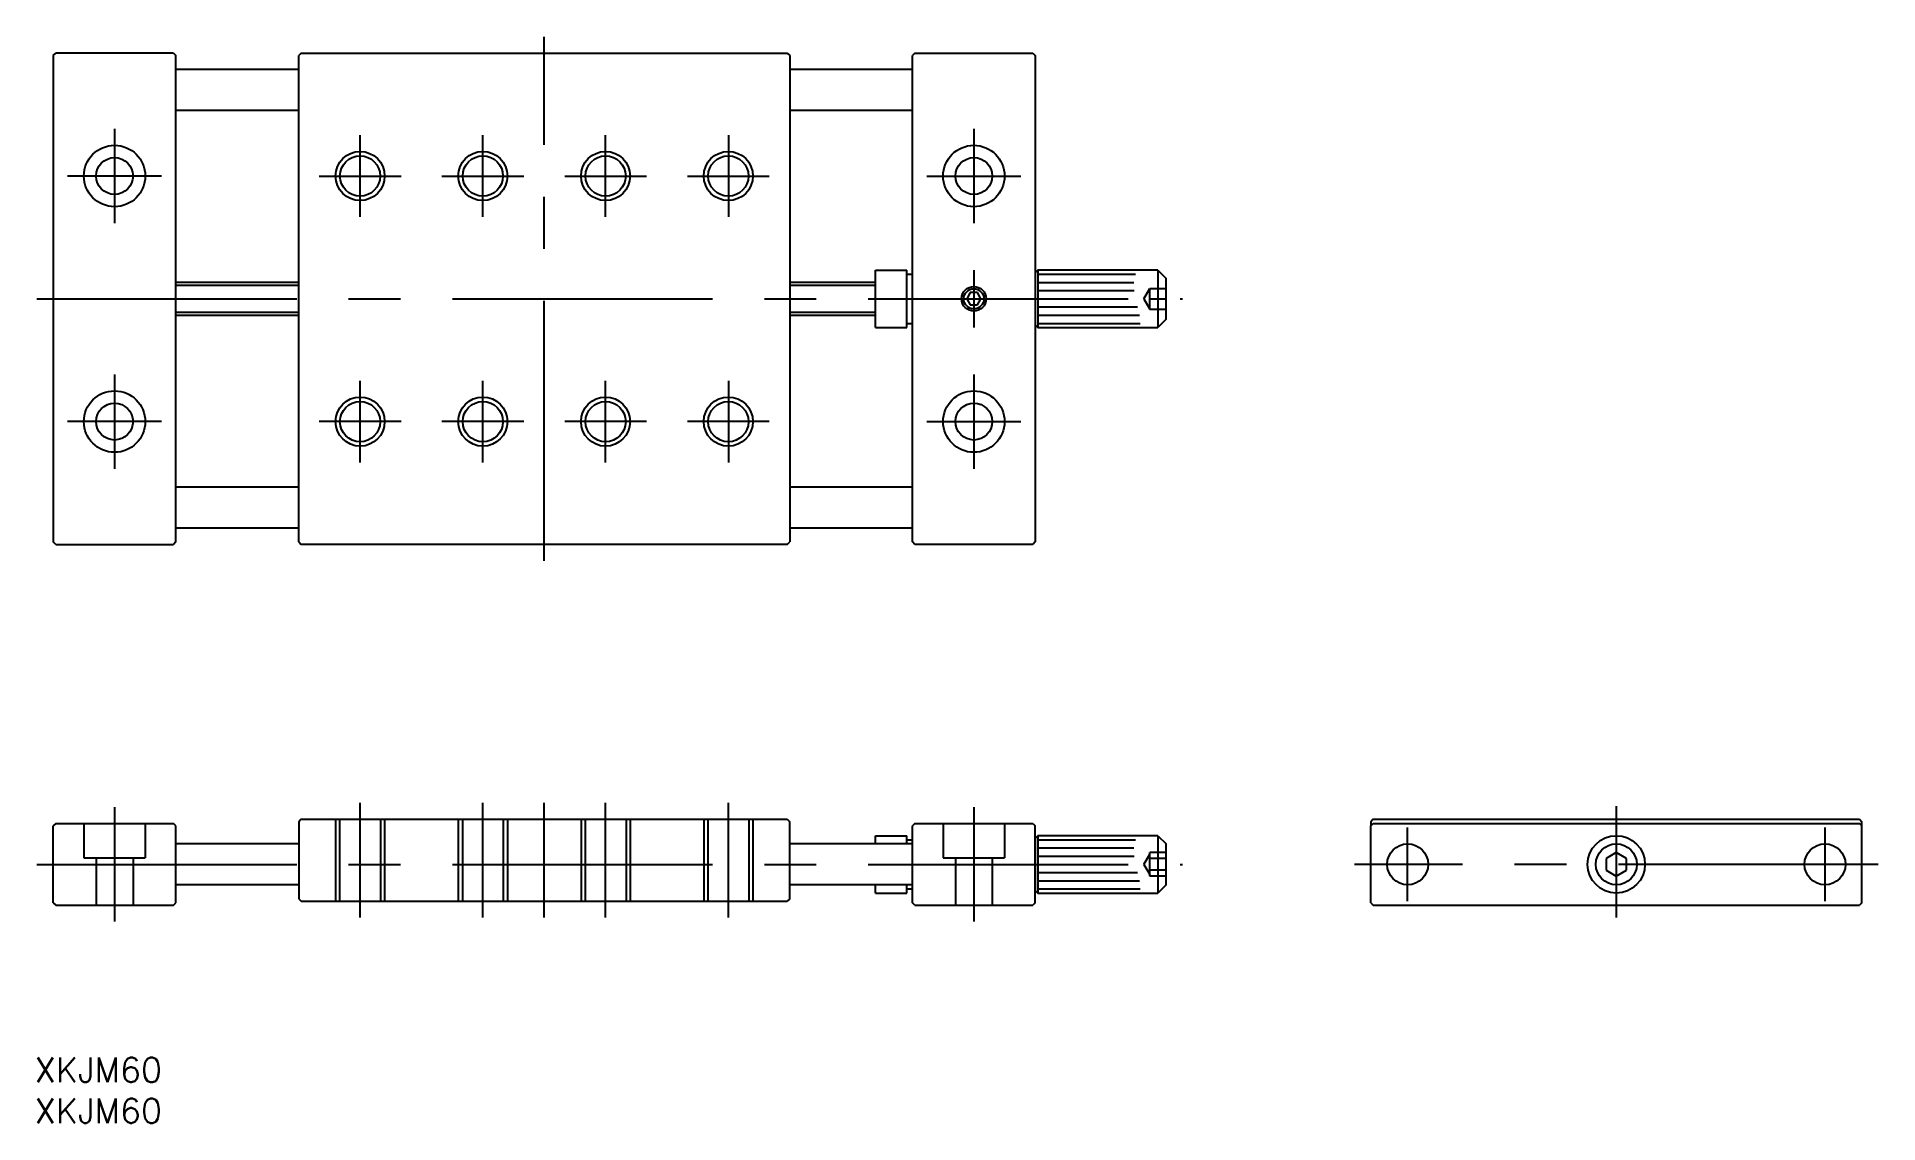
# Model space of a CAD drawing. Extents: x -193 to 32, y -32 to 101.
import ezdxf

# ---------------------------------------------------------------- set-up
doc = ezdxf.new("R2010")
doc.units = 0
doc.linetypes.add('CENTER', pattern=[50.8, 31.75, -6.35, 6.35, -6.35])
doc.linetypes.add('DASHED', pattern=[19.05, 12.7, -6.35])
doc.layers.get('0').update_dxf_attribs({"linetype": 'CONTINUOUS'})
doc.layers.add('CENTER', color=1, linetype='CONTINUOUS')
doc.styles.get("Standard").update_dxf_attribs({"font": 'txt.shx', "height": 3, "bigfont": 'bigfont.shx'})

msp = doc.modelspace()

# ---------------------------------------------------------------- linework, layer by layer
at = {"color": 7, "linetype": 'CONTINUOUS'}
for p, q in [((-191.01, 98.78), (-190.71, 99.08)), ((-176.31, 99.08), (-190.71, 99.08)), ((-176.31, 99.08), (-176.01, 98.78)), ((-160.71, 99.08), (-161.01, 98.78)), ((-160.71, 99.08), (-101.31, 99.08)), ((-101.31, 99.08), (-101.01, 98.78)), ((-85.71, 99.08), (-86.01, 98.78)), ((-85.71, 99.08), (-71.31, 99.08)), ((-71.31, 99.08), (-71.01, 98.78)), ((-191.01, 98.78), (-191.01, 39.38)), ((-176.01, 39.38), (-176.01, 98.78)), ((-161.01, 97.08), (-176.01, 97.08)), ((-161.01, 39.38), (-161.01, 98.78)), ((-101.01, 98.78), (-101.01, 39.38)), ((-86.01, 97.08), (-101.01, 97.08)), ((-86.01, 39.38), (-86.01, 98.78)), ((-71.01, 98.78), (-71.01, 39.38)), ((-161.01, 92.08), (-176.01, 92.08)), ((-86.01, 92.08), (-101.01, 92.08)), ((-90.51, 72.58), (-86.71, 72.58)), ((-90.51, 65.58), (-90.51, 72.58)), ((-86.71, 65.58), (-86.71, 72.58)), ((-86.71, 72.08), (-86.01, 72.08)), ((-70.71, 72.58), (-71.01, 72.28)), ((-71.01, 72.28), (-71.01, 65.88)), ((-56.01, 72.58), (-70.71, 72.58)), ((-70.71, 72.58), (-70.71, 65.58)), ((-70.71, 72.08), (-58.77, 72.08)), ((-56.01, 72.58), (-56.01, 65.58)), ((-56.01, 72.58), (-55.01, 71.58)), ((-161.01, 71.08), (-176.01, 71.08)), ((-90.51, 71.08), (-101.01, 71.08)), ((-78.95, 69.83), (-79.38, 69.08)), ((-78.08, 69.83), (-78.95, 69.83)), ((-77.65, 69.08), (-78.08, 69.83)), ((-70.71, 71.08), (-58.96, 71.08)), ((-70.71, 70.08), (-58.92, 70.08)), ((-55.01, 66.58), (-55.01, 71.58)), ((-79.38, 69.08), (-78.95, 68.33)), ((-78.95, 68.33), (-78.08, 68.33)), ((-78.08, 68.33), (-77.65, 69.08)), ((-70.71, 68.08), (-58.5, 68.08)), ((-176.01, 67.08), (-161.01, 67.08)), ((-101.01, 67.08), (-90.51, 67.08)), ((-90.51, 65.58), (-86.71, 65.58)), ((-86.71, 66.08), (-86.01, 66.08)), ((-71.01, 65.88), (-70.71, 65.58)), ((-70.71, 67.08), (-58.27, 67.08)), ((-70.71, 66.08), (-58.19, 66.08)), ((-70.71, 65.58), (-56.01, 65.58)), ((-55.01, 66.58), (-56.01, 65.58)), ((-161.01, 46.08), (-176.01, 46.08)), ((-86.01, 46.08), (-101.01, 46.08)), ((-161.01, 41.08), (-176.01, 41.08)), ((-86.01, 41.08), (-101.01, 41.08)), ((-190.71, 39.08), (-191.01, 39.38)), ((-190.71, 39.08), (-176.31, 39.08)), ((-176.01, 39.38), (-176.31, 39.08)), ((-161.01, 39.38), (-160.71, 39.08)), ((-101.31, 39.08), (-160.71, 39.08)), ((-101.31, 39.08), (-101.01, 39.38)), ((-85.71, 39.08), (-86.01, 39.38)), ((-71.31, 39.08), (-85.71, 39.08)), ((-71.01, 39.38), (-71.31, 39.08)), ((-190.71, 5), (-191.01, 4.7)), ((-191.01, -4.7), (-191.01, 4.7)), ((-190.71, 5), (-176.31, 5)), ((-176.01, 4.7), (-176.31, 5)), ((-176.01, -4.7), (-176.01, 4.7)), ((-160.71, 5.5), (-161.01, 5.2)), ((-161.01, 5.2), (-161.01, -4.2)), ((-160.71, 5.5), (-101.31, 5.5)), ((-101.31, 5.5), (-101.01, 5.2)), ((-101.01, -4.2), (-101.01, 5.2)), ((-85.71, 5), (-86.01, 4.7)), ((-86.01, -4.7), (-86.01, 4.7)), ((-85.71, 5), (-71.31, 5)), ((-71.31, 5), (-71.01, 4.7)), ((-71.01, -4.7), (-71.01, 4.7)), ((-29.7, 5.5), (-30, 5.2)), ((-30, 5.2), (-30, 4.7)), ((-30, 4.7), (-29.7, 5)), ((-30, -4.7), (-30, 4.7)), ((-29.7, 5.5), (29.7, 5.5)), ((-29.7, 5), (29.7, 5)), ((29.7, 5.5), (30, 5.2)), ((30, 4.7), (29.7, 5)), ((30, 4.7), (30, 5.2)), ((30, -4.7), (30, 4.7)), ((-161.01, 2.5), (-176.01, 2.5)), ((-86.01, 2.5), (-101.01, 2.5)), ((-90.51, 3.5), (-86.71, 3.5)), ((-90.51, 2.5), (-90.51, 3.5)), ((-86.71, 2.5), (-86.71, 3.5)), ((-86.71, 3), (-86.01, 3)), ((-70.71, 3.5), (-71.01, 3.2)), ((-71.01, 3.2), (-71.01, -3.2)), ((-56.01, 3.5), (-70.71, 3.5)), ((-70.71, 3.5), (-70.71, -3.5)), ((-70.71, 3), (-58.77, 3)), ((-56.01, 3.5), (-56.01, -3.5)), ((-56.01, 3.5), (-55.01, 2.5)), ((-55.01, -2.5), (-55.01, 2.5)), ((-70.71, 2), (-58.96, 2)), ((-70.71, 1), (-58.92, 1)), ((0, 1.44), (-1.25, 0.72)), ((-1.25, 0.72), (-1.25, -0.72)), ((1.25, 0.72), (0, 1.44)), ((1.25, -0.72), (1.25, 0.72)), ((-70.71, -1), (-58.5, -1)), ((-70.71, -2), (-58.27, -2)), ((-1.25, -0.72), (0, -1.44)), ((0, -1.44), (1.25, -0.72)), ((-161.01, -2.5), (-176.01, -2.5)), ((-161.01, -4.2), (-160.71, -4.5)), ((-160.71, -4.5), (-101.31, -4.5)), ((-101.01, -4.2), (-101.31, -4.5)), ((-86.01, -2.5), (-101.01, -2.5)), ((-90.51, -3.5), (-90.51, -2.5)), ((-90.51, -3.5), (-86.71, -3.5)), ((-86.71, -3.5), (-86.71, -2.5)), ((-86.71, -3), (-86.01, -3)), ((-71.01, -3.2), (-70.71, -3.5)), ((-70.71, -3), (-58.19, -3)), ((-70.71, -3.5), (-56.01, -3.5)), ((-55.01, -2.5), (-56.01, -3.5)), ((-191.01, -4.7), (-190.71, -5)), ((-190.71, -5), (-176.31, -5)), ((-176.31, -5), (-176.01, -4.7)), ((-85.71, -5), (-86.01, -4.7)), ((-85.71, -5), (-71.31, -5)), ((-71.01, -4.7), (-71.31, -5)), ((-30, -4.7), (-29.7, -5)), ((-29.7, -5), (29.7, -5)), ((30, -4.7), (29.7, -5))]:
    msp.add_line(p, q, dxfattribs=at)
at = {"color": 3, "linetype": 'CONTINUOUS'}
for p, q in [((-161.01, 70.7), (-176.01, 70.7)), ((-90.51, 70.7), (-101.01, 70.7)), ((-176.01, 67.46), (-161.01, 67.46)), ((-101.01, 67.46), (-90.51, 67.46))]:
    msp.add_line(p, q, dxfattribs=at)
at = {"color": 3, "linetype": 'DASHED'}
for p, q in [((-57.73, 69.08), (-57.01, 70.33)), ((-57.01, 70.33), (-55.01, 70.33)), ((-57.01, 67.83), (-57.01, 70.33)), ((-57.73, 69.08), (-57.01, 67.83)), ((-57.01, 69.08), (-55.01, 69.08)), ((-57.01, 67.83), (-55.01, 67.83)), ((-187.26, 5), (-187.26, 0.8)), ((-179.76, 5), (-179.76, 0.8)), ((-156.51, 5.5), (-156.51, -4.5)), ((-156.01, 5.5), (-156.01, -4.5)), ((-151.01, 5.5), (-151.01, -4.5)), ((-150.51, 5.5), (-150.51, -4.5)), ((-141.51, 5.5), (-141.51, -4.5)), ((-141.01, 5.5), (-141.01, -4.5)), ((-136.01, 5.5), (-136.01, -4.5)), ((-135.51, 5.5), (-135.51, -4.5)), ((-126.51, 5.5), (-126.51, -4.5)), ((-126.01, 5.5), (-126.01, -4.5)), ((-121.01, 5.5), (-121.01, -4.5)), ((-120.51, 5.5), (-120.51, -4.5)), ((-111.51, 5.5), (-111.51, -4.5)), ((-111.01, 5.5), (-111.01, -4.5)), ((-106.01, 5.5), (-106.01, -4.5)), ((-105.51, 5.5), (-105.51, -4.5)), ((-82.26, 5), (-82.26, 0.8)), ((-74.76, 5), (-74.76, 0.8)), ((-187.26, 0.8), (-179.76, 0.8)), ((-185.76, 0.8), (-185.76, -5)), ((-181.26, 0.8), (-181.26, -5)), ((-82.26, 0.8), (-74.76, 0.8)), ((-80.76, 0.8), (-80.76, -5)), ((-76.26, 0.8), (-76.26, -5)), ((-57.73, 0), (-57.01, 1.25)), ((-55.01, 1.44), (-57.01, 1.44)), ((-57.01, -1.44), (-57.01, 1.44)), ((-55.01, 0.72), (-57.01, 0.72)), ((-57.73, 0), (-57.01, -1.25)), ((-55.01, -0.72), (-57.01, -0.72)), ((-55.01, -1.44), (-57.01, -1.44))]:
    msp.add_line(p, q, dxfattribs=at)
at = {"color": 7, "linetype": 'CONTINUOUS'}
for centre, radius in [((-183.51, 84.08), 3.75), ((-78.51, 84.08), 3.75), ((-183.51, 84.08), 2.25), ((-153.51, 84.08), 2.46), ((-138.51, 84.08), 2.46), ((-123.51, 84.08), 2.46), ((-108.51, 84.08), 2.46), ((-78.51, 84.08), 2.25), ((-78.51, 69.08), 1.23), ((-183.51, 54.08), 3.75), ((-183.51, 54.08), 2.25), ((-153.51, 54.08), 2.46), ((-138.51, 54.08), 2.46), ((-123.51, 54.08), 2.46), ((-108.51, 54.08), 2.46), ((-78.51, 54.08), 3.75), ((-78.51, 54.08), 2.25), ((-25.5, 0), 2.5), ((0, 0), 3.5), ((0, 0), 2.5), ((25.5, 0), 2.5)]:
    msp.add_circle(centre, radius, dxfattribs=at)
at = {"color": 3, "linetype": 'CONTINUOUS'}
for centre, radius in [((-153.51, 84.08), 3), ((-138.51, 84.08), 3), ((-123.51, 84.08), 3), ((-108.51, 84.08), 3), ((-78.51, 69.08), 1.5), ((-153.51, 54.08), 3), ((-138.51, 54.08), 3), ((-123.51, 54.08), 3), ((-108.51, 54.08), 3)]:
    msp.add_circle(centre, radius, dxfattribs=at)
at = {"layer": 'CENTER', "color": 1, "linetype": 'CENTER'}
for p, q in [((-131.01, 37.08), (-131.01, 101.08)), ((-183.51, 89.83), (-183.51, 78.33)), ((-153.51, 79.08), (-153.51, 89.08)), ((-138.51, 79.08), (-138.51, 89.08)), ((-123.51, 79.08), (-123.51, 89.08)), ((-108.51, 89.08), (-108.51, 79.08)), ((-78.51, 89.83), (-78.51, 78.33)), ((-177.76, 84.08), (-189.26, 84.08)), ((-158.51, 84.08), (-148.51, 84.08)), ((-143.51, 84.08), (-133.51, 84.08)), ((-128.51, 84.08), (-118.51, 84.08)), ((-113.51, 84.08), (-103.51, 84.08)), ((-84.26, 84.08), (-72.76, 84.08)), ((-78.51, 72.58), (-78.51, 65.58)), ((-193.01, 69.08), (-53.01, 69.08)), ((-183.51, 59.83), (-183.51, 48.33)), ((-153.51, 49.08), (-153.51, 59.08)), ((-138.51, 49.08), (-138.51, 59.08)), ((-123.51, 49.08), (-123.51, 59.08)), ((-108.51, 59.08), (-108.51, 49.08)), ((-78.51, 59.83), (-78.51, 48.33)), ((-177.76, 54.08), (-189.26, 54.08)), ((-148.51, 54.08), (-158.51, 54.08)), ((-133.51, 54.08), (-143.51, 54.08)), ((-118.51, 54.08), (-128.51, 54.08)), ((-103.51, 54.08), (-113.51, 54.08)), ((-84.26, 54.08), (-72.76, 54.08)), ((-183.51, 7), (-183.51, -7)), ((-153.51, -6.5), (-153.51, 7.5)), ((-138.51, -6.5), (-138.51, 7.5)), ((-131.01, -6.5), (-131.01, 7.5)), ((-123.51, -6.5), (-123.51, 7.5)), ((-108.51, -6.5), (-108.51, 7.5)), ((-78.51, 7), (-78.51, -7)), ((0, 7.1), (0, -6.48)), ((-25.5, -4.5), (-25.5, 4.5)), ((25.5, 4.5), (25.5, -4.5)), ((-193.01, 0), (-53.01, 0)), ((32, 0), (-32, 0))]:
    msp.add_line(p, q, dxfattribs=at)

# ---------------------------------------------------------------- texts
at = {"color": 7, "linetype": 'CONTINUOUS'}
for p in [(-193.26, -26.61), (-193.26, -31.61)]:
    msp.add_text('XKJM60', height=3, dxfattribs=at).set_placement(p)

doc.saveas('drawing.dxf')
